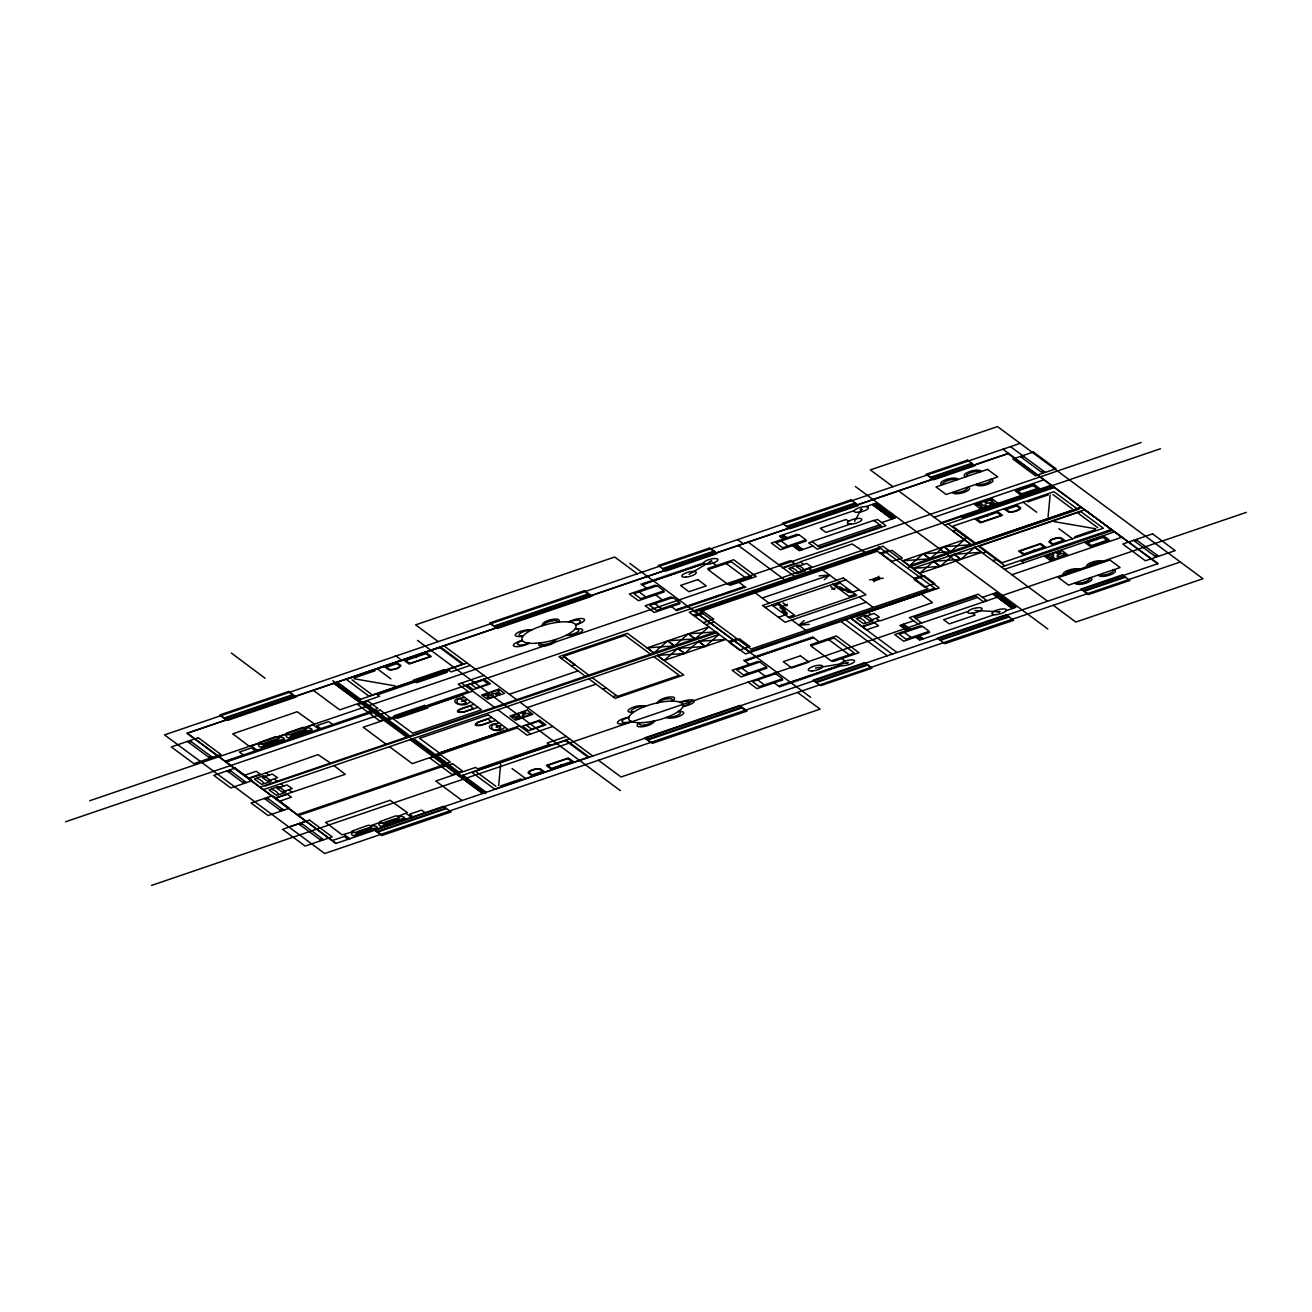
<?xml version="1.0" encoding="UTF-8"?>
<svg xmlns="http://www.w3.org/2000/svg" width="1312" height="1312" viewBox="0 0 1312 1312"><rect width="100%" height="100%" fill="white"/><g stroke="black" fill="none" stroke-linecap="round" stroke-linejoin="round"><path stroke-width="1.5" d="M803.19 564.275L800.402 561.782L852.21 543.972L864.936 552.401M561.077 765.158C565.833 765.29 558.568 764.634 562.225 764.732M498.675 785.724L500.659 763.896M1048.042 516.961L1050.158 495.1M783.854 605.324L786.708 605.586L787.298 604.16M831.644 589.055L834.498 589.301L835.088 587.874M854.604 521.241L861.262 509.45M709.923 561.552L711.694 561.126M711.694 561.257L709.989 561.716M998.268 611.917L1000.039 611.49L998.334 612.064M873.94 581.79L878.909 576.247M902.574 560.814L930.028 558.781L943.82 546.727L971.274 544.71L964.468 539.675L902.574 560.814L919.63 573.426L933.455 561.356L960.925 559.306L974.734 547.252M653.884 652.917L667.71 640.863L695.114 638.862L708.939 626.808L647.078 647.898L653.884 652.917L627.431 633.319L558.928 656.672L585.382 676.254M664.052 660.477L677.91 648.407L705.315 646.422L698.525 641.388L684.667 653.442L657.296 655.442L664.052 660.477L725.93 639.387L698.525 641.388L705.282 646.422L719.14 634.368L263.499 789.611M824.28 579.691L829.594 575.082L819.082 575.853M809.356 624.397L798.86 625.168L804.158 620.543M964.468 539.675L950.642 551.745L923.172 553.779L909.38 565.816L1081.35 507.268L974.701 543.529L948.068 523.8M500.725 728.308C487.457 735.179 489.95 717.238 500.758 728.176M547.678 765.388L567.817 758.582M571.54 761.583L551.712 768.324L547.645 765.536M1043.827 547.17L1024.065 553.894L1019.949 551.106L1040.121 544.168M405.933 660.477L425.76 653.704L429.91 656.476M429.86 656.64L409.803 663.429M466.072 702.674C453.034 709.562 455.1 691.572 466.104 702.527M977.161 519.273L996.972 512.5L1001.138 515.272M1001.072 515.436L981.228 522.209L977.128 519.421M1033.462 550.646C1037.267 550.154 1030.888 550.958 1034.594 550.318M416.33 657L416.052 657.115M463.726 700.706C472.418 698.378 455.789 702.773 463.579 701.002M498.38 726.356C507.203 723.994 490.36 728.439 498.232 726.635M689.095 574.295L710.809 561.388M304.761 727.93L314.601 724.126L297.217 711.727L232.765 733.851L249.346 746.315L260.088 743.15M397.602 816.474L407.425 812.62L390.058 800.271L325.589 822.394L342.186 834.858L352.928 831.693M1020.129 443.358L164.508 734.884L324.704 853.522L1180.324 561.995L1202.956 578.723L1075.791 622.068L1053.29 605.291M223.778 718.123L292.51 694.688M493.706 626.152L588.219 593.942M662.445 568.637L714.007 551.073M786.478 526.391L855.211 502.972M930.503 477.306L971.749 463.267M224.565 718.697L293.314 695.278M494.493 626.726L589.006 594.533M663.232 569.228L714.794 551.663M787.266 526.981L855.998 503.562M931.29 477.896L972.536 463.841M1008.6 453.394L187.354 733.211L336.233 843.485M354.388 677.845L375.019 670.826M779.459 536.067L854.21 510.598M865.986 506.58L875.678 503.267M780.017 536.477L783.461 535.312M872.808 504.858L876.252 503.693M780.591 536.903L784.018 535.722M873.382 505.284L876.81 504.103M642.076 584.791L703.937 563.734L702.806 562.897M781.148 537.313L784.592 536.149M873.94 505.694L877.384 504.53M781.722 537.74L785.15 536.559M874.497 506.12L877.941 504.94M782.28 538.15L785.724 536.985M875.071 506.53L878.499 505.366M782.854 538.576L786.282 537.395M875.629 506.957L879.073 505.776M1021.408 457.298L1023.819 456.478M876.203 507.367L879.63 506.202M188.485 742.231L190.88 741.411M876.76 507.793L880.204 506.612M877.334 508.203L880.762 507.039M877.892 508.63L881.336 507.465M878.466 509.04L881.894 507.875M879.024 509.466L882.468 508.302M879.598 509.876L883.025 508.712M880.155 510.302L883.599 509.138M880.729 510.729L884.157 509.548M881.287 511.139L884.731 509.974M881.844 511.565L885.288 510.384M882.418 511.975L885.846 510.811M882.976 512.402L886.42 511.221M850.356 524.128L825.986 532.426L820.328 528.244L846.109 519.454L848.634 521.34M883.55 512.812L886.978 511.647M884.108 513.238L887.552 512.057M884.682 513.648L888.109 512.484M885.239 514.074L888.683 512.894M793.022 546.104L796.45 544.939M885.813 514.484L889.241 513.32M793.58 546.514L797.024 545.349M886.371 514.911L889.815 513.73M794.154 546.94L797.581 545.776M886.945 515.321L890.372 514.156M794.711 547.35L798.155 546.186M887.502 515.747L890.946 514.566M812.177 541.708L808.733 542.873L817.212 549.154L885.944 525.735L877.466 519.454L874.038 520.634M795.285 547.776L798.713 546.612M888.06 516.157L891.504 514.993M795.843 548.203L799.287 547.022M888.634 516.584L892.078 515.403M796.417 548.613L799.844 547.448M889.192 516.994L892.636 515.829M796.974 549.039L800.418 547.858M889.766 517.42L893.193 516.239M797.548 549.449L800.976 548.285M890.323 517.83L893.767 516.666M798.106 549.876L801.55 548.695M890.897 518.256L894.325 517.076M467.138 663.019L357.159 700.493L333.92 683.273L371.706 711.252M798.68 550.286L802.108 549.121M891.455 518.666L894.899 517.502M881.713 522.602L895.456 517.912M799.238 550.712L812.981 546.022M377.528 694.77L449.032 670.399M817.835 545.89L879.68 524.816M470.303 665.364L451.066 671.908L447.9 669.563M360.931 703.281L364.375 702.117M1041.744 472.369L1044.155 471.549M208.821 757.303L211.232 756.483M778.656 564.685L790.693 560.585L794.646 563.52L782.624 567.62M89.675 800.746L1141.096 442.505M277.275 737.295L287.59 733.785M261.219 743.986C255.676 743.953 260.038 748.627 262.892 747.086L283.507 740.05C287.344 738.623 279.686 735.77 278.406 738.131M288.706 734.622C283.162 734.572 287.508 739.246 290.378 737.721L311.01 730.686C314.896 729.242 307.254 726.372 305.893 728.767M783.182 568.03L800.369 562.176M934.16 517.223L1044.172 479.733M225.106 761.19L371.69 711.235L406.671 737.147L410.066 735.999L388.385 719.894L472.697 691.162M226.238 762.026L372.805 712.088M483.866 675.401L458.216 684.142L468.138 691.49L387.253 719.058L363.768 701.658M675.893 609.932L744.642 586.53M941.458 522.635L1051.47 485.145M65.6 821.771L1160.48 448.72M962.746 517.584L1053.503 486.654M944.624 524.98L1054.635 487.49M695.016 611.851L879.548 548.974M228.239 771.686L230.65 770.866M561.274 658.28L564.701 657.115L574.886 664.643L571.442 665.824M383.809 720.239L363.194 727.258L386.04 744.183M693.408 615.262L703.724 611.736L713.695 619.133L703.38 622.642M1027.722 501.873L1048.354 494.854M694.835 616.361L703.035 613.557M880.155 553.205L888.486 550.368M464.235 697.607C442.948 699.132 463.382 710.136 469.876 701.789M762.223 598.026L829.594 575.082M244.262 775.376L256.299 771.276L260.252 774.211L248.23 778.311M248.788 778.721L265.975 772.866L268.796 774.966M242.933 782.559L245.344 781.739M706.135 624.725L714.335 621.937M891.455 561.585L902.246 557.928L892.012 550.335L881.68 553.861L891.914 561.438M474.009 704.298L460.233 709.038A5.838 1.771 -14.6 0 0 457.839 710.579L457.478 711.383A7.314 2.214 -14.6 0 0 458.872 712.416L464.218 711.99L478.076 707.316M461.758 708.824L470.204 705.954L473.616 708.48L465.17 711.35A5.281 1.591 -14.6 0 1 459.036 711.793L458.675 711.53M509.335 694.278L578.084 670.858M845.846 579.871L771.718 604.881L789.693 618.198L856.72 595.353L838.745 582.052M765.06 607.39L771.948 605.062M773.244 606.013L779.426 603.914L778.114 604.422L785.281 609.916L783.904 610.392M840.27 583.168L834.088 585.283L835.514 584.857L843.042 590.236L844.42 589.777M781.575 607.177L780.132 607.587L787.298 613.081L785.921 613.557L782.132 610.752L783.51 610.277M839.254 587.432L840.631 586.972L848.142 592.352L851.012 591.122M781.903 607.226L783.28 606.751M837.925 588.137L839.303 587.661M260.088 787.102L715.745 631.843L688.308 633.844L674.499 645.898L647.078 647.898M908.462 567.358L1079.054 509.187M844.354 589.547L845.732 589.072L850.996 592.794L859.196 589.744M783.986 613.967L787.052 614.574L785.511 615.098M778.41 617.28L785.281 614.934M491.705 717.385L477.929 722.125L475.157 724.47A7.314 2.214 -14.6 0 0 476.551 725.503L478.175 725.634A5.838 1.771 -14.6 0 0 481.898 725.077L495.772 720.403M788.217 617.116L794.416 615L777.901 602.782M855.26 594.27L849.061 596.37L832.562 584.152M919.63 573.426L981.573 552.319L974.783 547.284L1047.517 601.142M527.293 707.578L596.042 684.159M982.688 553.139L986.116 551.975M265.516 799.287L267.927 798.467M728.734 641.47L736.95 638.682M913.972 578.362L922.385 575.492M274.798 797.991L345.269 774.31L333.953 765.601M275.356 798.401L287.394 794.301L291.346 797.237L279.308 801.337M498.888 723.256C477.601 724.782 498.052 735.786 504.546 727.438M602.782 689.144L606.226 687.98M798.86 625.168L866.215 602.208M992.872 560.683L996.3 559.502M1074.823 536.739L1095.454 529.704M432.894 756.598L412.28 763.617L389.451 746.692M612.95 696.688L616.394 695.508M280.21 810.176L282.621 809.356M749.332 651.359L933.931 588.399M879.155 620.642L861.968 626.496L850.701 618.116L921.172 594.123L932.52 602.585L881.123 620.576L879.286 620.707L876.334 618.542M1001.4 566.981L1111.395 529.49M1021.786 561.257L1112.527 530.327L1084.745 509.794L912.824 568.408L940.294 566.358L954.086 554.304L981.556 552.254M1004.566 569.326L1114.528 531.852L1121.826 537.248L1011.88 574.738M552.795 726.454L527.145 735.196L517.256 727.881L436.371 755.433L459.84 772.817M744.79 661.051L813.506 637.632M297.365 814.703L443.932 764.765L410.066 739.673M298.48 815.523L445.047 765.585L482.8 793.547L456.396 773.982M288.886 827.003L306.057 821.148M299.628 824.559L302.039 823.739M1134.65 541.167L1137.045 540.347M455.789 773.539L459.233 772.358M566.358 736.508L547.186 743.035L550.351 745.38M915.727 618.526L977.604 597.468M477.732 768.914L549.22 744.544M899.934 625.414L913.693 620.74M982.442 597.337L996.185 592.647M900.508 625.84L903.935 624.676M993.315 594.238L996.759 593.073M459.61 776.31L569.523 738.853M901.065 626.25L904.509 625.086M993.873 594.664L997.317 593.483M901.639 626.677L905.067 625.512M994.447 595.074L997.874 593.91M902.197 627.103L905.624 625.922M995.004 595.5L998.448 594.32M902.754 627.513L906.198 626.349M995.562 595.91L999.006 594.746M903.328 627.94L906.756 626.759M996.136 596.337L999.564 595.172M903.886 628.35L907.33 627.185M996.694 596.747L1000.138 595.582M921.368 622.708L917.924 623.889L909.462 617.608L978.211 594.188L986.673 600.486L983.229 601.65M151.52 885.42L1246.4 512.352M905.018 629.186L908.445 628.022M997.825 597.6L1001.269 596.419M905.575 629.612L909.019 628.432M998.383 598.01L1001.827 596.845M906.133 630.022L909.577 628.858M998.957 598.436L1002.384 597.255M999.514 598.846L1002.958 597.682M1000.072 599.272L1003.516 598.092M1000.646 599.682L1004.074 598.518M968.01 611.408L943.623 619.707L949.265 623.905L975.046 615.115L972.52 613.245M1001.204 600.109L1004.648 598.944M1001.778 600.519L1005.205 599.354M1002.335 600.945L1005.763 599.781M1002.893 601.372L1006.337 600.191M1003.467 601.782L1006.894 600.617M1004.024 602.208L1007.468 601.027M1004.582 602.618L1008.026 601.454M1005.156 603.044L1008.584 601.864M1005.714 603.454L1009.158 602.29M1006.271 603.881L1009.715 602.7M1006.845 604.291L1010.273 603.126M1007.403 604.717L1010.847 603.553M1007.977 605.127L1011.404 603.963M319.98 839.631L322.375 838.811M1008.534 605.554L1011.978 604.389M916.284 637.566L919.728 636.402M1009.092 605.98L1012.536 604.799M1154.986 556.239L1157.397 555.419M916.842 637.993L920.286 636.812M1009.666 606.39L1013.094 605.226M917.416 638.403L920.844 637.238M1010.224 606.816L1013.668 605.636M778.688 686.16L840.533 665.086L841.664 665.922M917.974 638.829L921.418 637.665M1010.781 607.226L1014.225 606.062M370.115 825.838L380.414 822.329M918.548 639.239L921.975 638.075M1011.355 607.653L1014.783 606.472M919.105 639.666L922.549 638.501M1011.913 608.063L1015.357 606.898M354.06 832.53C348.566 832.497 352.879 837.171 355.732 835.629L376.347 828.594C380.168 827.118 372.592 824.33 371.23 826.675M381.546 823.165C376.003 823.116 380.349 827.79 383.219 826.265L403.834 819.229C407.77 817.819 400.094 814.982 398.733 817.31M919.663 640.092L994.43 614.623M1006.206 610.621L1015.914 607.308M332.28 840.566L344.302 836.466L348.27 839.385M500.479 785.97L521.094 778.934M376.856 831.48L445.588 808.061M646.767 739.509L741.28 707.316M815.506 682.027L867.052 664.462M939.54 639.764L1008.272 616.345M1083.581 590.679L1124.827 576.624M377.643 832.07L446.375 808.651M647.57 740.099L742.084 707.89M816.294 682.601L867.855 665.036M940.327 640.338L1009.076 616.919M1084.368 591.269L1125.614 577.214M265.057 786.052L717.615 632.4M815.539 668.103L847.404 662.74M986.624 516.059C986.148 514.96 987.805 516.698 987.444 515.6M869.626 579.822L883.206 578.215M974.898 610.49L999.154 611.753M1054.422 521.684L1095.651 528.769M354.174 678.78L395.306 685.914M1078.48 513.484L1097.75 527.686M1058.915 528.703L1072.527 538.74M1065.656 541.085L1060.949 537.772A5.838 1.771 -14.6 0 0 1057.915 537.723L1055.684 538.117A7.314 2.214 -14.6 0 0 1051.453 539.56L1048.862 541.889L1053.29 545.3M1046.238 547.53L1040.646 543.562L1018.604 551.073L1023.901 555.14M1040.219 544.201L1043.958 546.956M1034.578 550.466L1033.643 550.778M846.043 620.117L892.652 654.475M573.951 761.944L568.342 757.975L546.317 765.486L551.614 769.554M567.916 758.615L571.671 761.37M562.29 764.88L561.356 765.208M544.906 772.03L540.2 768.717L534.935 769.078A7.314 2.214 -14.6 0 0 530.704 770.521L529.13 771.407A5.838 1.771 -14.6 0 0 528.129 772.834L532.541 776.245M512.041 768.57L525.669 778.59M476.617 772.096L495.92 786.298M1020.654 560.421L1023.819 562.766M978.194 546.104L1004.828 565.816M960.925 559.338L954.136 554.32L960.925 559.355M878.45 546.678L935.718 588.94M840.91 621.462L887.306 655.738M695.245 611.966L748.791 651.474M478.864 769.75L475.682 767.405L435.781 781.017L462.185 800.582M413.51 738.508L435.256 754.597L519.568 725.88L520.7 726.717M436.896 755.827L446.916 763.223M332.822 680.682L409.459 737.295M1180.324 561.995L997.497 426.58L870.332 469.909L892.98 486.686M1010.519 446.654L1045.287 472.386M1135.913 539.511L1158.529 556.255M1020.277 456.461L1042.876 473.206M1133.519 540.331L1156.118 557.075M1002.958 449.229L1157.496 563.668M1076.611 508.449L1053.995 491.705L952.692 526.227L975.308 542.971M1052.929 494.526L1072.117 508.761M1023.163 502.217L1036.71 512.27M1016.292 504.546L1020.67 507.974A5.838 1.771 -14.6 0 1 1019.654 509.417L1018.079 510.302A7.314 2.214 -14.6 0 1 1013.848 511.746L1008.584 512.09L1003.91 508.777M997.202 511.237L1002.466 515.321L980.425 522.816L974.849 518.847M927.338 474.96L932.996 479.159M1081.875 589.432L1087.533 593.614M960.712 516.075L963.877 518.42M898.589 490.885L971.274 544.71M855.391 486.49L1047.845 629.022M872.25 504.448L892.029 519.093M798.286 535.148L797.155 534.312L771.39 543.086L780.427 549.777L806.208 541.003L805.076 540.167M782.887 534.886L786.856 537.822M795.892 544.513L802.665 549.531M822.575 569.884L836.597 580.281M859.212 597.026L873.218 607.407M781.116 540.987L787.889 546.022M808.848 568.457L811.669 570.556M830.709 586.497L834.498 589.301M799.762 565.439L797.237 565.095L788.791 568.408L796.122 573.688L805.273 570.884L805.404 569.638M748.184 542.118L794.482 576.411M737.623 539.642L743.264 543.824M789.562 578.1L792.382 580.199M738.328 545.48L784.625 579.773M710.842 548.728L716.483 552.91M865.362 663.2L871.02 667.382M782.92 602.782L786.708 605.586M828.872 639.731L849.225 654.786M755.22 592.844L769.226 603.225M791.841 619.969L805.863 630.35M812.39 636.779L819.164 641.814M841.763 658.558L845.141 661.068M810.668 637.37L811.8 638.206M808.963 637.96L810.078 638.796M807.241 638.55L808.372 639.387M805.519 639.124L806.65 639.961M803.797 639.715L804.928 640.551M811.702 645.57L810.57 644.733L836.334 635.959L858.95 652.704L833.169 661.478L832.038 660.641M838.811 665.66L839.942 666.496M802.075 640.305L803.206 641.142M837.105 666.25L838.22 667.086M800.369 640.879L801.501 641.716M835.383 666.84L836.515 667.677M798.647 641.47L799.779 642.306M833.661 667.414L834.793 668.267M796.925 642.06L798.057 642.896M831.939 668.005L833.071 668.841M795.203 642.634L796.335 643.47M830.217 668.595L831.349 669.432M793.498 643.224L794.613 644.061M828.512 669.186L829.643 670.022M791.776 643.815L792.907 644.651M826.79 669.76L827.921 670.596M790.054 644.405L791.185 645.242M825.068 670.35L826.199 671.186M788.332 644.979L789.463 645.816M823.346 670.94L824.477 671.777M786.61 645.57L787.741 646.406M821.64 671.514L822.755 672.351M784.904 646.16L786.036 646.996M819.918 672.105L821.05 672.941M783.182 646.734L784.314 647.57M818.196 672.695L819.328 673.532M781.46 647.324L782.592 648.161M816.474 673.269L817.606 674.122M779.738 647.915L780.87 648.751M814.752 673.86L815.884 674.696M778.032 648.489L779.148 649.325M813.046 674.45L814.178 675.286M776.31 649.079L777.442 649.916M811.324 675.04L812.456 675.877M774.588 649.67L775.72 650.506M809.602 675.614L810.734 676.451M772.866 650.26L773.998 651.096M807.88 676.205L809.012 677.041M771.144 650.834L772.276 651.67M806.175 676.795L807.29 677.632M769.439 651.424L770.57 652.261M804.453 677.369L805.584 678.206M767.717 652.015L768.848 652.851M802.731 677.96L803.862 678.796M765.995 652.589L767.126 653.425M801.009 678.55L802.14 679.386M764.273 653.179L765.404 654.016M799.287 679.14L800.418 679.977M762.551 653.77L763.682 654.606M797.581 679.714L798.713 680.551M760.845 654.344L761.977 655.196M795.859 680.305L796.991 681.141M759.123 654.934L760.255 655.77M794.137 680.895L795.269 681.732M757.401 655.524L758.533 656.361M792.415 681.469L793.547 682.306M755.679 656.115L756.811 656.951M790.71 682.06L791.825 682.896M629.793 563.373L810.652 697.312M753.974 656.689L755.089 657.525M788.988 682.65L790.119 683.486M752.252 657.279L753.383 658.116M759.025 662.298L757.893 661.461L732.112 670.252L741.165 676.943L766.93 668.169L765.798 667.332M773.719 673.187L774.834 674.024M781.624 679.042L782.756 679.878L756.975 688.669L747.938 681.961M787.266 683.224L788.397 684.06M637.337 573.787L614.705 557.01L415.609 624.856L438.241 641.617M797.532 692.424L820.098 709.136L621.035 776.999L598.436 760.255M750.53 657.87L751.661 658.706M785.544 683.814L786.675 684.651M748.808 658.444L749.939 659.28M783.822 684.405L784.953 685.241M747.086 659.034L748.217 659.87M782.116 684.995L783.248 685.832M745.38 659.624L746.512 660.461M780.394 685.569L781.526 686.406M743.658 660.198L749.3 664.397M758.352 671.088L765.126 676.106M774.162 682.798L779.804 686.996M741.838 668.152L748.627 673.171M757.664 679.878L764.437 684.897M585.054 591.597L590.695 595.779M739.591 706.053L745.249 710.235M657.296 655.442L683.716 675.008L615.213 698.361L588.776 678.78M650.457 654.081L625.135 635.336L563.488 656.328L588.809 675.09M653.852 656.607L679.157 675.352L617.526 696.344L592.22 677.615M490.54 623.807L496.198 627.989M645.078 738.262L650.736 742.444M443.899 645.799L516.649 699.673M520.044 702.199L592.794 756.073M440.455 646.98L463.694 664.184M566.095 740.017L589.35 757.237M417.544 640.42L620.33 790.611M461.644 682.978L494.427 707.25M497.822 709.776L530.589 734.031M444.456 670.744L445.588 671.58M545.726 745.741L546.858 746.577M395.371 655.557L402.292 660.69M413.526 681.272L414.658 682.109M514.796 756.286L515.928 757.122M425.941 705.872L427.056 706.709M473.927 741.411L475.059 742.248M376.396 693.933L379.562 696.278L339.71 709.858L313.289 690.309M442.997 751.956L444.128 752.793M337.364 682.109L360.603 699.312M463.005 775.162L486.244 792.382M410.771 738.279L485.555 793.662M289.345 692.359L295.003 696.541M332.756 724.503L328.804 721.567L316.766 725.667L320.735 728.603M313.355 724.995L319.013 729.177M425.596 813.046L421.644 810.111L409.606 814.211L413.559 817.146M406.195 813.538L411.837 817.72M330.542 763.092L317.996 754.63L265.975 772.866M220.613 715.778L226.271 719.96M375.15 830.234L380.808 834.416M251.494 746.085L257.152 750.267M255.43 750.841L251.478 747.922L239.44 752.022L243.392 754.941M274.454 779.148L277.275 781.247M280.67 783.756L283.507 785.855M289.148 790.037L291.969 792.136M265.368 776.13L262.826 775.786L254.413 779.148L261.711 784.379L270.879 781.558L271.01 780.312M280.063 787.02L277.537 786.675L269.091 789.972L276.422 795.269L285.573 792.448L285.721 791.202M344.334 834.612L349.976 838.811M189.748 740.575L212.364 757.319M229.518 770.029L246.476 782.575M266.795 797.63L283.753 810.193M300.907 822.903L323.506 839.647M187.354 741.395L209.953 758.139M227.107 770.849L244.065 783.395M264.384 798.45L281.342 811.013M298.496 823.723L321.112 840.467M992.758 593.828L1012.47 608.489M983.524 601.864L975.915 596.206L914.038 617.263L921.647 622.921M921.582 626.611L920.45 625.775L894.686 634.549L903.689 641.24L929.47 632.466L928.338 631.63M903.378 624.25L910.151 629.284M919.154 635.976L923.107 638.911M904.394 632.45L911.168 637.484M867.888 612.261L870.692 614.344M867.265 615.525L864.739 615.164L856.31 618.526L863.608 623.774L872.759 620.953L872.906 619.707M850.766 618.1L896.932 652.458M726.176 563.504L746.462 578.576M713.072 563.078L716.45 565.587M739 582.348L745.774 587.366M742.936 587.12L744.068 587.956M741.214 587.694L742.346 588.53M739.492 588.284L740.624 589.121M737.77 588.875L738.902 589.711M701.1 563.488L702.215 564.324M708.988 569.342L707.857 568.506L733.638 559.732L756.188 576.493L730.407 585.267L729.275 584.43M736.065 589.449L737.18 590.285M734.343 590.039L735.474 590.876M699.378 564.062L700.493 564.914M697.656 564.652L698.788 565.488M732.621 590.63L733.752 591.466M695.934 565.242L697.066 566.079M730.899 591.204L732.03 592.04M694.212 565.816L695.344 566.669M729.177 591.794L730.308 592.63M692.49 566.407L693.622 567.243M727.471 592.384L728.586 593.221M690.784 566.997L691.9 567.834M725.749 592.958L726.864 593.795M689.062 567.588L690.194 568.424M724.027 593.549L725.159 594.385M687.34 568.162L688.472 568.998M722.305 594.139L723.437 594.976M685.618 568.752L686.75 569.588M720.583 594.713L721.715 595.55M683.896 569.342L685.028 570.179M718.878 595.304L719.993 596.14M682.191 569.916L683.306 570.753M717.156 595.894L718.271 596.73M680.469 570.507L681.6 571.343M715.434 596.468L716.565 597.321M678.747 571.097L679.878 571.934M713.712 597.058L714.843 597.895M677.025 571.671L678.156 572.508M711.99 597.649L713.121 598.485M675.303 572.262L676.434 573.098M710.268 598.223L711.399 599.076M673.597 572.852L674.712 573.688M708.562 598.813L709.677 599.65M671.875 573.426L673.007 574.262M706.84 599.404L707.972 600.24M705.118 599.994L706.25 600.83M670.153 574.016L671.285 574.853M668.431 574.607L669.563 575.443M703.396 600.568L704.528 601.404M666.709 575.181L667.841 576.017M701.674 601.158L702.806 601.995M665.004 575.771L666.119 576.608M699.968 601.749L701.084 602.585M663.282 576.362L664.397 577.198M698.246 602.323L699.378 603.159M661.56 576.936L662.691 577.788M696.524 602.913L697.656 603.75M659.838 577.526L660.969 578.362M694.802 603.504L695.934 604.34M658.116 578.116L659.247 578.953M693.08 604.078L694.212 604.914M656.41 578.69L657.525 579.543M691.375 604.668L692.49 605.504M654.688 579.281L655.803 580.117M689.653 605.258L690.784 606.095M652.966 579.871L654.098 580.708M687.931 605.832L689.062 606.669M651.244 580.462L652.376 581.298M686.209 606.423L687.34 607.259M649.522 581.036L650.654 581.872M656.295 586.07L655.164 585.234L629.399 594.008L638.419 600.699L664.184 591.925L663.068 591.089M672.088 597.796L670.957 596.96L645.176 605.734L654.196 612.442L679.977 603.668L678.845 602.815M684.487 607.013L685.618 607.85M647.8 581.626L648.932 582.462M682.781 607.587L683.896 608.424M646.094 582.216L647.21 583.053M681.059 608.178L682.174 609.014M644.372 582.79L645.504 583.627M679.337 608.768L680.469 609.604M642.65 583.381L643.782 584.217M677.615 609.342L678.747 610.195M640.928 583.971L646.586 588.153M655.606 594.844L662.363 599.879M671.383 606.587L677.025 610.769M639.124 591.909L645.881 596.944M654.901 603.651L661.658 608.67M425.99 652.441L431.254 656.525L409.196 664.036L403.637 660.051M416.232 656.804L415.297 657.115M405.9 660.625L409.623 663.38M396.585 662.265L400.98 665.692L398.372 668.005A7.314 2.214 -14.6 0 1 394.141 669.448L391.911 669.858A5.838 1.771 -14.6 0 1 388.877 669.792L384.203 666.48M377.331 668.825L390.845 678.878M352.075 679.862L371.23 694.114M231.42 653.097L265.122 678.271M458.692 711.53A5.281 1.591 -14.6 0 1 461.758 708.824M262.105 746.495A56.465 17.072 -14.6 0 1 282.72 739.476M263.253 743.642A49.971 15.104 -14.6 0 1 277.012 738.951M289.591 737.131A56.465 17.072 -14.6 0 1 310.206 730.112M290.756 734.277A49.971 15.104 -14.6 0 1 304.499 729.587M256.89 778.41A56.465 17.072 -14.6 0 1 263.679 783.428M264.942 776.884A49.971 15.104 -14.6 0 1 269.468 780.23M354.929 835.039A56.465 17.072 -14.6 0 1 375.56 828.02M356.093 832.185A49.971 15.104 -14.6 0 1 369.836 827.495M382.432 825.674A56.465 17.072 -14.6 0 1 403.046 818.639M383.596 822.821A49.971 15.104 -14.6 0 1 397.339 818.13M271.6 789.299A56.465 17.072 -14.6 0 1 278.374 794.318M279.653 787.774A49.971 15.104 -14.6 0 1 284.179 791.12M654.704 720.862A8.774 2.657 -14.6 0 1 654.229 721.649A22.238 6.724 -14.6 0 1 652.376 723.322A8.495 2.575 -14.6 0 1 642.503 726.75A8.495 2.575 -14.6 0 1 637.189 725.11A22.238 6.724 -14.6 0 1 638.239 723.535A8.774 2.657 -14.6 0 1 639.239 722.682M653.606 721.108A7.462 2.247 -14.6 0 1 644.044 725.028A7.462 2.247 -14.6 0 1 640.125 722.699M666.119 717.549A8.774 2.657 -14.6 0 0 667.283 717.861A22.238 6.724 -14.6 0 0 670.334 718.09A8.495 2.575 -14.6 0 0 680.78 715.598A8.495 2.575 -14.6 0 0 682.748 711.842A22.238 6.724 -14.6 0 0 680.338 711.268A8.774 2.657 -14.6 0 0 678.763 711.17M678.14 711.629A7.462 2.247 -14.6 0 1 677.91 715.171A7.462 2.247 -14.6 0 1 667.136 717.156M680.403 702.412A7.462 2.247 -14.6 0 1 689.718 702.035A7.462 2.247 -14.6 0 1 682.863 706.364M631.81 721.584A8.774 2.657 -14.6 0 1 629.744 722.272A22.238 6.724 -14.6 0 1 625.48 723.371A8.495 2.575 -14.6 0 1 617.591 723.043A8.495 2.575 -14.6 0 1 622.708 718.91A22.238 6.724 -14.6 0 1 626.824 717.582A8.774 2.657 -14.6 0 1 628.973 717.041M631.318 721.387A7.462 2.247 -14.6 0 1 622.003 721.764A7.462 2.247 -14.6 0 1 628.842 717.434M633.565 712.17A7.462 2.247 -14.6 0 1 633.811 708.628A7.462 2.247 -14.6 0 1 644.569 706.627M682.748 706.758A8.774 2.657 -14.6 0 0 684.897 706.217A22.238 6.724 -14.6 0 0 689.013 704.872A8.495 2.575 -14.6 0 0 694.13 700.756A8.495 2.575 -14.6 0 0 686.225 700.411A22.238 6.724 -14.6 0 0 681.961 701.526A8.774 2.657 -14.6 0 0 679.911 702.215M632.958 712.613A8.774 2.657 -14.6 0 1 631.367 712.514A22.238 6.724 -14.6 0 1 628.973 711.94A8.495 2.575 -14.6 0 1 630.941 708.201A8.495 2.575 -14.6 0 1 641.371 705.708A22.238 6.724 -14.6 0 1 644.438 705.938A8.774 2.657 -14.6 0 1 645.602 706.25M522.865 636.353A8.774 2.657 -14.6 0 1 520.93 636.5A22.238 6.724 -14.6 0 1 517.633 636.418A8.495 2.575 -14.6 0 1 516.6 633.319A8.495 2.575 -14.6 0 1 526.571 629.99A22.238 6.724 -14.6 0 1 530.343 629.744A8.774 2.657 -14.6 0 1 531.983 629.809M523.193 635.943A7.462 2.247 -14.6 0 1 520.323 633.237A7.462 2.247 -14.6 0 1 531.13 630.236M558.797 622.167A8.774 2.657 -14.6 0 0 559.191 621.396A22.238 6.724 -14.6 0 0 559.043 620.068A8.495 2.575 -14.6 0 0 551.368 619.592A8.495 2.575 -14.6 0 0 542.889 623.544A22.238 6.724 -14.6 0 0 542.2 625.053A8.774 2.657 -14.6 0 0 542.348 625.709M543.43 625.381A7.462 2.247 -14.6 0 1 551.089 621.084A7.462 2.247 -14.6 0 1 557.748 622.298M575.788 624.955A8.774 2.657 -14.6 0 0 577.838 624.25A22.238 6.724 -14.6 0 0 581.446 622.675A8.495 2.575 -14.6 0 0 583.742 618.87A8.495 2.575 -14.6 0 0 574.23 619.723A22.238 6.724 -14.6 0 0 570.228 621.15A8.774 2.657 -14.6 0 0 568.44 621.954M569.211 622.036A7.462 2.247 -14.6 0 1 579.74 620.445A7.462 2.247 -14.6 0 1 575.591 624.66M565.964 635.385A8.774 2.657 -14.6 0 0 567.604 635.451A22.238 6.724 -14.6 0 0 571.376 635.205A8.495 2.575 -14.6 0 0 581.347 631.876A8.495 2.575 -14.6 0 0 580.314 628.776A22.238 6.724 -14.6 0 0 577.001 628.694A8.774 2.657 -14.6 0 0 575.066 628.842M574.754 629.252A7.462 2.247 -14.6 0 1 577.624 631.958A7.462 2.247 -14.6 0 1 566.817 634.959M529.507 643.241A8.774 2.657 -14.6 0 1 527.703 644.044A22.238 6.724 -14.6 0 1 523.718 645.471A8.495 2.575 -14.6 0 1 514.206 646.324A8.495 2.575 -14.6 0 1 516.502 642.519A22.238 6.724 -14.6 0 1 520.126 640.945A8.774 2.657 -14.6 0 1 522.16 640.24M528.736 643.159A7.462 2.247 -14.6 0 1 518.207 644.75A7.462 2.247 -14.6 0 1 522.356 640.535M555.599 639.485A8.774 2.657 -14.6 0 1 555.747 640.141A22.238 6.724 -14.6 0 1 555.058 641.65A8.495 2.575 -14.6 0 1 546.579 645.602A8.495 2.575 -14.6 0 1 538.904 645.127A22.238 6.724 -14.6 0 1 538.756 643.798A8.774 2.657 -14.6 0 1 539.15 643.028M554.517 639.813A7.462 2.247 -14.6 0 1 546.858 644.11A7.462 2.247 -14.6 0 1 540.2 642.896M966.632 476.535A7.462 2.247 -14.6 0 1 971.241 472.517A7.462 2.247 -14.6 0 1 980.376 471.844M943.197 484.522A7.462 2.247 -14.6 0 1 947.822 480.504A7.462 2.247 -14.6 0 1 956.956 479.831M990.544 479.388A7.462 2.247 -14.6 0 1 985.935 483.406A7.462 2.247 -14.6 0 1 976.8 484.062M967.124 487.375A7.462 2.247 -14.6 0 1 962.5 491.393A7.462 2.247 -14.6 0 1 953.381 492.049M1112.92 570.015A7.462 2.247 -14.6 0 1 1108.296 574.016A7.462 2.247 -14.6 0 1 1099.161 574.689M1088.993 567.161A7.462 2.247 -14.6 0 1 1093.601 563.143A7.462 2.247 -14.6 0 1 1102.736 562.471M1065.557 575.148A7.462 2.247 -14.6 0 1 1070.182 571.13A7.462 2.247 -14.6 0 1 1079.317 570.458M672.482 701.1A8.774 2.657 -14.6 0 0 673.466 700.264A22.238 6.724 -14.6 0 0 674.532 698.673A8.495 2.575 -14.6 0 0 669.202 697.049A8.495 2.575 -14.6 0 0 659.346 700.477A22.238 6.724 -14.6 0 0 657.476 702.15A8.774 2.657 -14.6 0 0 657 702.937M658.116 702.691A7.462 2.247 -14.6 0 1 667.66 698.755A7.462 2.247 -14.6 0 1 671.58 701.1M866.855 616.279A49.971 15.104 -14.6 0 1 871.365 619.625M858.786 617.788A56.465 17.072 -14.6 0 1 865.559 622.823M799.352 566.194A49.971 15.104 -14.6 0 1 803.862 569.539M791.284 567.719A56.465 17.072 -14.6 0 1 798.073 572.737M965.156 476.748A22.238 6.724 -14.6 0 1 964.222 475.633A8.495 2.575 -14.6 0 1 969.847 471.484A8.495 2.575 -14.6 0 1 979.588 470.401A22.238 6.724 -14.6 0 1 981.327 471.238M941.721 484.735A22.238 6.724 -14.6 0 1 940.802 483.62A8.495 2.575 -14.6 0 1 946.411 479.47A8.495 2.575 -14.6 0 1 956.169 478.372A22.238 6.724 -14.6 0 1 957.891 479.224M975.849 484.686A22.238 6.724 -14.6 0 0 977.588 485.522A8.495 2.575 -14.6 0 0 987.329 484.44A8.495 2.575 -14.6 0 0 992.954 480.29A22.238 6.724 -14.6 0 0 992.036 479.175M952.43 492.656A22.238 6.724 -14.6 0 0 954.152 493.509A8.495 2.575 -14.6 0 0 963.91 492.426A8.495 2.575 -14.6 0 0 969.519 488.277A22.238 6.724 -14.6 0 0 968.6 487.146M1098.226 575.296A22.238 6.724 -14.6 0 0 1099.948 576.148A8.495 2.575 -14.6 0 0 1109.69 575.066A8.495 2.575 -14.6 0 0 1115.315 570.917A22.238 6.724 -14.6 0 0 1114.396 569.785M1074.79 583.282A22.238 6.724 -14.6 0 0 1076.529 584.135A8.495 2.575 -14.6 0 0 1086.27 583.036A8.495 2.575 -14.6 0 0 1091.879 578.904A22.238 6.724 -14.6 0 0 1090.961 577.772M1087.517 567.374A22.238 6.724 -14.6 0 1 1086.598 566.259A8.495 2.575 -14.6 0 1 1092.207 562.11A8.495 2.575 -14.6 0 1 1101.949 561.011A22.238 6.724 -14.6 0 1 1103.687 561.864M1064.081 575.361A22.238 6.724 -14.6 0 1 1063.163 574.23A8.495 2.575 -14.6 0 1 1068.772 570.097A8.495 2.575 -14.6 0 1 1078.53 568.998A22.238 6.724 -14.6 0 1 1080.252 569.851M1089.485 577.985A7.462 2.247 -14.6 0 1 1084.876 582.003A7.462 2.247 -14.6 0 1 1075.742 582.676M484.177 695.212C490.081 697.066 489.966 690.866 484.21 695.13M496.051 694.589C501.971 696.426 501.791 690.26 496.067 694.507M259.415 742.526L263.023 744.478L277.8 739.542C281.129 738.705 276.192 735.77 274.569 736.983L259.415 742.526M262.449 777.508L267.648 781.181L277.455 777.672L272.256 774.064L262.449 777.508M277.16 788.397L282.359 792.071L292.166 788.561L286.967 784.953L277.176 788.332M286.918 733.162L290.51 735.114L305.286 730.177C308.681 729.324 303.597 726.389 301.908 727.668L286.967 733.031M352.256 831.07L355.847 833.022L370.64 828.085C374.018 827.265 368.918 824.28 367.245 825.576L352.272 831.004M379.742 821.706L383.35 823.657L398.126 818.721C401.472 817.852 396.519 814.949 394.896 816.146L379.742 821.706M796.843 566.817L802.042 570.507L811.866 566.997L806.667 563.373L796.876 566.768M977.44 505.087C983.541 506.908 983 500.692 977.44 505.087M989.92 503.923C995.841 505.76 995.644 499.626 989.953 503.841M1049.797 558.666C1055.701 560.503 1055.537 554.336 1049.813 558.568M1056.554 553.27C1062.556 555.14 1062.015 548.908 1056.554 553.27M864.362 616.902L869.544 620.576L879.352 617.066L874.169 613.442L864.378 616.837M515.616 718.484C521.668 720.321 521.11 714.105 515.616 718.484M521.159 713.187C527.047 715.024 526.916 708.841 521.176 713.088M416.511 656.722C417.101 659.378 412.394 655 416.511 656.722M860.393 509.581L862.148 509.286L860.41 509.548M846.535 662.872L848.306 662.576L846.535 662.872M288.673 691.473L219.957 714.892L227.452 720.436L296.168 697.016L288.673 691.473M584.496 590.662L489.835 622.921L497.314 628.464L591.974 596.206L584.496 590.662M709.562 548.055L658.362 565.505L665.824 571.048L717.041 553.598L709.562 548.055M851.029 499.856L782.296 523.275L789.808 528.818L858.524 505.415L851.029 499.856M967.502 460.168L926.092 474.272L933.57 479.815L974.964 465.711L967.502 460.168M1007.977 453.558L187.009 733.293L335.823 843.485L1158.086 563.619L1007.977 453.558M439.815 647.521L346.302 679.386L368.918 696.131L462.414 664.266L439.815 647.521M396.946 663.61L386.564 667.152L389.336 669.202A5.281 1.591 -14.6 0 0 395.502 668.743L396.552 668.382A5.281 1.591 -14.6 0 0 399.717 665.676L396.946 663.61M1033.38 452.017L1012.848 459.02L1035.447 475.764L1055.98 468.761L1033.38 452.017M198.292 737.738L171.298 746.938L193.897 763.666L220.892 754.482L198.292 737.738M987.559 469.401L936.014 486.965L946.182 494.509L997.743 476.928L987.559 469.401M799.156 534.853L775.966 542.758L782.739 547.776L805.945 539.872L799.156 534.853M657.164 585.775L633.958 593.664L640.715 598.698L663.921 590.794L657.164 585.775M731.325 561.749L708.119 569.638L728.422 584.726L751.628 576.821L731.325 561.749M697.738 579.592L680.551 585.447L688.997 591.728L706.184 585.874L697.738 579.592M873.743 520.421L811.898 541.495L819.524 547.153L881.385 526.063L873.743 520.421M443.751 669.809L413.428 680.141L416.822 682.65L447.146 672.318L443.751 669.809M368.032 701.1L357.717 704.61L367.688 711.99L378.004 708.48L368.032 701.1M672.958 597.501L649.752 605.406L656.508 610.424L679.714 602.52L672.958 597.501M992.02 498.806L974.832 504.661L980.49 508.843L997.678 502.988L992.02 498.806M1034.364 484.62L1015.455 491.065L1021.113 495.247L1040.006 488.802L1034.364 484.62M1033.2 485.62L1017.735 490.885L1021.687 493.82L1037.169 488.556L1033.2 485.62M380.201 710.104L369.886 713.613L379.857 721.01L390.172 717.484L380.201 710.104M484.21 679.173L467.023 685.044L473.288 689.636L490.458 683.765L484.21 679.173M483.062 680.174L471.024 684.29L476.158 688.046L488.179 683.929L483.062 680.174M882.943 546.268L689.292 612.278L745.577 653.95L939.228 587.956L882.943 546.268M235.192 768.094L213.807 775.376L230.781 787.954L252.166 780.673L235.192 768.094M424.481 705.43L394.141 715.762L397.536 718.287L427.876 707.955L424.481 705.43M877.4 551.204L700.313 611.556L750.956 649.063L927.994 588.744L877.4 551.204M1016.636 505.907L1006.271 509.433L1009.043 511.5A5.281 1.591 -14.6 0 0 1015.209 511.024L1016.259 510.68A5.281 1.591 -14.6 0 0 1019.424 507.957L1016.636 505.907M461.775 695.229L393.01 718.648L412.722 733.244L481.471 709.825L461.775 695.229M956.596 530.097L953.168 531.278L963.32 538.806L966.764 537.641L956.596 530.097M498.839 689.161L481.652 695.032L487.342 699.198L504.53 693.343L498.839 689.161M843.304 577.985L762.518 605.504L785.134 622.249L865.92 594.73L843.304 577.985M1080.711 511.5L979.424 546.022L1002.056 562.766L1103.359 528.228L1080.711 511.5M488.31 714.876L419.561 738.312L439.29 752.891L508.039 729.472L488.31 714.876M487.9 719.042L479.454 721.912A5.281 1.591 -14.6 0 0 476.387 724.618L476.715 724.88A5.281 1.591 -14.6 0 0 482.865 724.454L491.311 721.567L487.9 719.042M272.453 795.695L251.068 802.977L268.042 815.539L289.411 808.258L272.453 795.695M739.689 638.977L729.374 642.503L739.607 650.08L749.939 646.57L739.689 638.977M924.534 576.001L914.218 579.527L924.452 587.104L934.784 583.578L924.534 576.001M1054.323 538.838L1053.274 539.183A5.281 1.591 -14.6 0 0 1050.125 541.905L1052.929 543.955L1063.294 540.429L1060.506 538.363A5.281 1.591 -14.6 0 0 1054.323 538.838M440.34 754.646L430.008 758.156L439.996 765.536L450.311 762.026L440.34 754.646M1061.769 550.45L1044.582 556.304L1050.24 560.486L1067.427 554.632L1061.769 550.45M1103.654 535.919L1084.745 542.364L1090.403 546.563L1109.312 540.118L1103.654 535.919M1103.064 537.346L1087.599 542.627L1091.551 545.546L1107.033 540.282L1103.064 537.346M452.509 763.65L442.177 767.159L452.148 774.556L462.48 771.03L452.509 763.65M874.563 622.806L862.525 626.906L866.478 629.842L878.515 625.742L874.563 622.806M759.894 662.002L736.688 669.907L743.461 674.942L766.667 667.037L759.894 662.002M834.038 637.96L810.832 645.865L831.168 660.936L854.374 653.032L834.038 637.96M309.55 820.131L282.556 829.332L305.155 846.076L332.149 836.876L309.55 820.131M1152.576 533.869L1122.777 544.037L1145.376 560.782L1175.191 550.614L1152.576 533.869M800.468 655.82L783.28 661.674L791.759 667.956L808.93 662.101L800.468 655.82M565.538 740.575L472.041 772.44L494.673 789.168L588.17 757.303L565.538 740.575M775.704 673.728L752.514 681.633L759.287 686.652L782.493 678.747L775.704 673.728M1109.936 560.027L1058.374 577.592L1068.542 585.119L1120.104 567.555L1109.936 560.027M922.451 626.316L899.245 634.204L906.002 639.239L929.208 631.334L922.451 626.316M533.574 769.783L532.524 770.144A5.281 1.591 -14.6 0 0 529.376 772.85L532.18 774.9L542.545 771.374L539.757 769.308A5.281 1.591 -14.6 0 0 533.574 769.783M864.362 662.708L813.145 680.157L820.623 685.684L871.84 668.234L864.362 662.708M443.62 806.388L374.428 829.971L381.89 835.498L451.098 811.915L443.62 806.388M739.607 705.528L644.93 737.787L652.408 743.33L747.069 711.071L739.607 705.528M1006.124 614.721L937.408 638.14L944.902 643.684L1013.618 620.281L1006.124 614.721M1122.416 574.918L1081.022 589.022L1088.501 594.549L1129.894 580.445L1122.416 574.918M527.211 710.136L510.007 715.991L515.616 720.19L532.82 714.335L527.211 710.136M539.708 720.239L522.504 726.094L528.687 730.702L545.89 724.864L539.708 720.239M538.56 721.239L526.506 725.339L531.557 729.111L543.611 725.028L538.56 721.239M950.642 551.745L943.82 546.727L950.626 551.745M929.995 558.781L923.172 553.779L930.028 558.781M695.114 638.862L688.308 633.844L695.114 638.862M674.499 645.898L667.693 640.879L674.499 645.898M940.278 566.39L933.488 561.372L940.261 566.39M684.7 653.442L677.91 648.407L684.667 653.442M642.913 722.6A27.946 8.446 -14.6 0 0 682.978 705.282A27.946 8.446 -14.6 0 0 641.683 707.808A27.946 8.446 -14.6 0 0 642.913 722.6M536.018 643.29A27.946 8.446 -14.6 0 0 576.099 625.988A27.946 8.446 -14.6 0 0 534.804 628.514A27.946 8.446 -14.6 0 0 536.018 643.29M524.308 716.401A3.92 1.181 -14.6 0 0 529.868 713.974A3.92 1.181 -14.6 0 0 524.062 714.351A3.92 1.181 -14.6 0 0 524.308 716.401M514.435 716.778A3.362 1.017 -14.6 0 0 519.208 714.679A3.362 1.017 -14.6 0 0 514.222 715.007A3.362 1.017 -14.6 0 0 514.435 716.778M493.525 693.589A3.92 1.181 -14.6 0 0 499.085 691.162A3.92 1.181 -14.6 0 0 493.246 691.555A3.92 1.181 -14.6 0 0 493.525 693.589M488.95 697.886A3.362 1.017 -14.6 0 0 493.722 695.803A3.362 1.017 -14.6 0 0 488.72 696.131A3.362 1.017 -14.6 0 0 488.95 697.886M981.77 507.547A3.362 1.017 -14.6 0 0 986.542 505.464A3.362 1.017 -14.6 0 0 981.556 505.792A3.362 1.017 -14.6 0 0 981.77 507.547M987.1 503.201A3.92 1.181 -14.6 0 0 992.676 500.758A3.92 1.181 -14.6 0 0 986.854 501.151A3.92 1.181 -14.6 0 0 987.1 503.201M1048.862 557.223A3.362 1.017 -14.6 0 0 1053.634 555.14A3.362 1.017 -14.6 0 0 1048.632 555.468A3.362 1.017 -14.6 0 0 1048.862 557.223M1059.112 556.518A3.92 1.181 -14.6 0 0 1064.688 554.09A3.92 1.181 -14.6 0 0 1058.85 554.468A3.92 1.181 -14.6 0 0 1059.112 556.518M874.694 580.445A3.723 1.132 -14.6 0 0 880.04 578.133A3.723 1.132 -14.6 0 0 874.53 578.477A3.723 1.132 -14.6 0 0 874.694 580.445M685.635 577.149A7.462 2.247 -14.6 0 0 696.328 572.524A7.462 2.247 -14.6 0 0 685.307 573.196A7.462 2.247 -14.6 0 0 685.635 577.149M707.365 564.242A7.462 2.247 -14.6 0 0 718.041 559.634A7.462 2.247 -14.6 0 0 707.037 560.306A7.462 2.247 -14.6 0 0 707.365 564.242M971.454 613.344A7.462 2.247 -14.6 0 0 982.13 608.735A7.462 2.247 -14.6 0 0 971.126 609.408A7.462 2.247 -14.6 0 0 971.454 613.344M995.71 614.606A7.462 2.247 -14.6 0 0 1006.386 609.998A7.462 2.247 -14.6 0 0 995.382 610.67A7.462 2.247 -14.6 0 0 995.71 614.606M851.16 524.095A7.462 2.247 -14.6 0 0 861.836 519.486A7.462 2.247 -14.6 0 0 850.832 520.159A7.462 2.247 -14.6 0 0 851.16 524.095M857.818 512.303A7.462 2.247 -14.6 0 0 868.495 507.695A7.462 2.247 -14.6 0 0 857.49 508.367A7.462 2.247 -14.6 0 0 857.818 512.303M812.079 670.957A7.462 2.247 -14.6 0 0 822.772 666.332A7.462 2.247 -14.6 0 0 811.751 667.004A7.462 2.247 -14.6 0 0 812.079 670.957M843.96 665.594A7.462 2.247 -14.6 0 0 854.637 660.969A7.462 2.247 -14.6 0 0 843.632 661.642A7.462 2.247 -14.6 0 0 843.96 665.594"/></g></svg>
